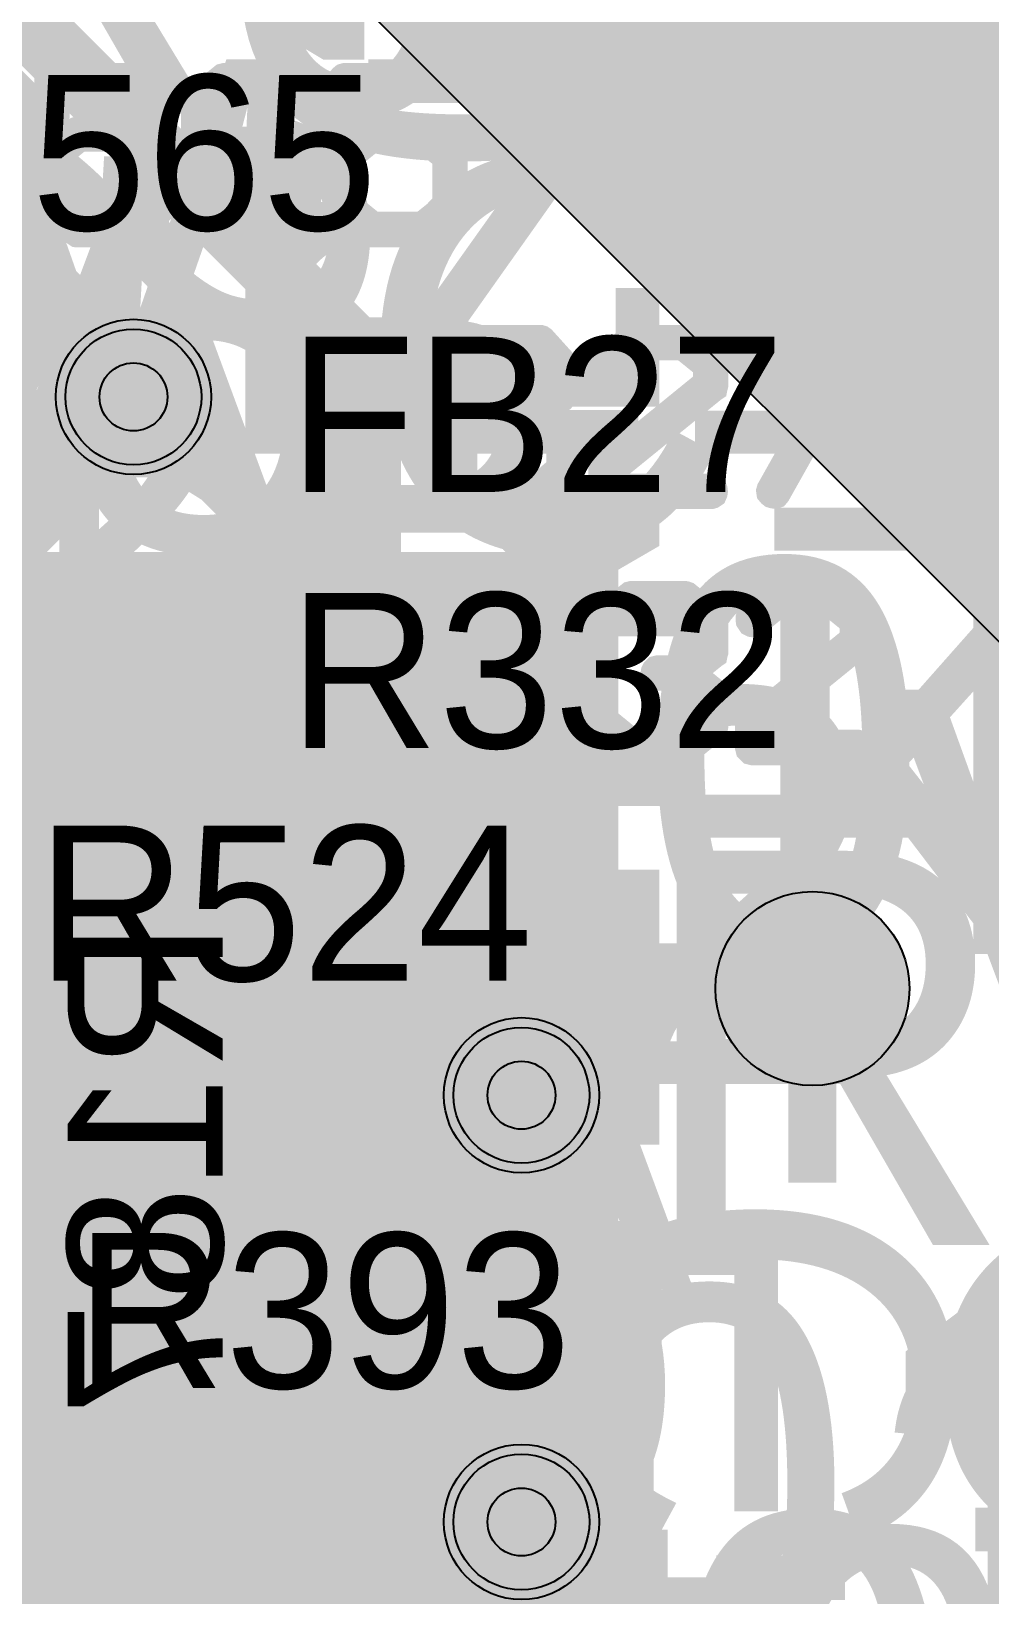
# Model space of a CAD drawing. Extents: x -28 to 199, y -61 to 255.
# Drawn here: x 144.47 to 149.41, y 85.12 to 93.19 of the extents above; entities that cross this region are included whole.
import ezdxf
from ezdxf.enums import TextEntityAlignment as Align

# ---------------------------------------------------------------- set-up
doc = ezdxf.new("R2010")
doc.units = 0
doc.header["$MEASUREMENT"] = 0
for name, color, linetype in [('ASSEMBLY_PART_NUMBERS_BTM', 191, 'CONTINUOUS'), ('ASSEMBLY_PART_NUMBERS_TOP', 102, 'CONTINUOUS'), ('DRILL_DRAWING', 21, 'CONTINUOUS'), ('GENERATED_SILKSCREEN_BTM', 255, 'CONTINUOUS'), ('GENERATED_SILKSCREEN_TOP', 140, 'CONTINUOUS'), ('MOUNTING_HOLES_LAYER_2', 42, 'CONTINUOUS'), ('MOUNTING_HOLES_LAYER_3', 42, 'CONTINUOUS'), ('MOUNTING_HOLES_LAYER_BOT21', 42, 'CONTINUOUS'), ('MOUNTING_HOLES_LAYER_TOP', 42, 'CONTINUOUS'), ('PLANE_DATA_LAYER_TOP', 150, 'CONTINUOUS'), ('PLANE_SHAPES_LAYER_2', 230, 'CONTINUOUS'), ('PLANE_SHAPES_LAYER_3', 81, 'CONTINUOUS'), ('PLANE_SHAPES_LAYER_TOP', 150, 'CONTINUOUS'), ('SILKSCREEN_REF_DES_BTM', 211, 'CONTINUOUS'), ('SILKSCREEN_REF_DES_TOP', 150, 'CONTINUOUS'), ('TRACES_LAYER_BOTTOM', 10, 'CONTINUOUS'), ('TRACES_LAYER_TOP', 150, 'CONTINUOUS'), ('VIA_HOLES_LAYER_2', 30, 'CONTINUOUS'), ('VIA_HOLES_LAYER_3', 30, 'CONTINUOUS'), ('VIA_HOLES_LAYER_BOTTOM', 30, 'CONTINUOUS'), ('VIA_HOLES_LAYER_TOP', 30, 'CONTINUOUS'), ('VIA_PADS_LAYER_2', 230, 'CONTINUOUS'), ('VIA_PADS_LAYER_3', 81, 'CONTINUOUS'), ('VIA_PADS_LAYER_BOTTOM', 10, 'CONTINUOUS'), ('VIA_PADS_LAYER_TOP', 150, 'CONTINUOUS')]:
    doc.layers.add(name, color=color, linetype=linetype)
doc.styles.add('VERIBEST_GERBER_0', font='txt')

msp = doc.modelspace()

# ---------------------------------------------------------------- hatches: boundary and pattern name
at = {"layer": 'MOUNTING_HOLES_LAYER_2'}
h = msp.add_hatch(color=256, dxfattribs=at)
edge = h.paths.add_edge_path()
edge.add_arc((148.5, 88.25), 0.5, 0, 360)
at = {"layer": 'MOUNTING_HOLES_LAYER_3'}
h = msp.add_hatch(color=256, dxfattribs=at)
edge = h.paths.add_edge_path()
edge.add_arc((148.5, 88.25), 0.5, 0, 360)
at = {"layer": 'MOUNTING_HOLES_LAYER_BOT21'}
h = msp.add_hatch(color=256, dxfattribs=at)
edge = h.paths.add_edge_path()
edge.add_arc((148.5, 88.25), 0.5, 0, 360)
at = {"layer": 'MOUNTING_HOLES_LAYER_TOP'}
h = msp.add_hatch(color=256, dxfattribs=at)
edge = h.paths.add_edge_path()
edge.add_arc((148.5, 88.25), 0.5, 0, 360)
at = {"layer": 'PLANE_DATA_LAYER_TOP'}
h = msp.add_hatch(color=256, dxfattribs=at)
h.paths.add_polyline_path([(160.5, 82.5762, -0.4142136), (160.4238, 82.5), (156.5762, 82.5, -0.4142136), (156.5, 82.5762), (156.5, 88.99999, 0.4142136), (156.49999, 89), (153.59936, 89, -0.5852567), (153.53428, 89.11585, 0.1376697), (153.6, 89.35), (153.6, 90.75, 0.4142136), (153.15, 91.2), (150.35, 91.2, 0.4142136), (149.9, 90.75), (149.9, 89.78396, -0.668182), (149.76992, 89.73008), (146.02232, 93.47768, -0.19891), (146, 93.53156), (146, 93.53156), (146, 99.4238, -0.4142136), (146.0762, 99.5), (146.8238, 99.5, -0.4142136), (146.9, 99.4238), (146.9, 99.115, 0.2895784), (147.09987, 98.79883, -0.632172), (147.09987, 98.66117, 0.2895784), (146.9, 98.345), (146.9, 97.845, 0.2895784), (147.09987, 97.52883, -0.632172), (147.09987, 97.39117, 0.2895784), (146.9, 97.075), (146.9, 96.575, 0.2895784), (147.09987, 96.25883, -0.632172), (147.09987, 96.12117, 0.2895784), (146.9, 95.805), (146.9, 95.305, 0.4142136), (147.25, 94.955), (149.55, 94.955, 0.2739839), (149.85697, 95.13686, -0.7762951), (150, 95.10025), (150, 93.50001, 0.4142136), (150.00001, 93.5), (160.4238, 93.5, -0.4142136), (160.5, 93.4238)], flags=0)
h.paths.add_polyline_path([(157.05, 84, -1), (159.55, 84, -1)], flags=0)
h.paths.add_polyline_path([(158.9, 88.25, 0.4142136), (159.55, 88.9), (159.55, 90.1, 0.4142136), (158.9, 90.75), (157.7, 90.75, 0.4142136), (157.05, 90.1), (157.05, 88.9, 0.4142136), (157.7, 88.25)], flags=0)
at = {"layer": 'PLANE_SHAPES_LAYER_2'}
h = msp.add_hatch(color=256, dxfattribs=at)
h.paths.add_polyline_path([(169.5, 129.25), (149.5, 129.25), (142.25, 122), (142.25, 90.5), (147.5, 90.5), (147.5, 80), (154, 80), (154, 69.25), (131.75, 69.25), (131.75, 73.25), (121.25, 73.25), (121.25, 81), (110.5, 81), (110.5, 125.75), (106.5, 125.75), (106.5, 128.75), (93.5, 128.75), (93.5, 120.25), (91.75, 120.25), (91.75, 121.5), (80, 121.5), (80, 118.25), (73.25, 118.25), (73.25, 124.5), (67.5, 124.5), (67.5, 128), (57.75, 128), (57.75, 120.25), (55.25, 120.25), (55.25, 121.5), (47.5, 121.5), (47.5, 119), (35, 119), (35, 134.75), (32.75, 134.75), (32.75, 159.75), (29.25, 159.75), (29.25, 175.25), (22.5, 175.25), (22.5, 195.25), (17.25, 195.25), (17.25, 198), (22.5, 198), (22.5, 216.5), (40.25, 216.5), (40.25, 235.5), (54.5, 235.5), (54.5, 254), (87.25, 254), (87.25, 236.25), (86.25, 236.25), (86.25, 228.75), (81, 228.75), (81, 218.75), (95.25, 218.75), (95.25, 194.5), (87, 194.5), (87, 172), (131.1, 172), (131.1, 208.75), (115.5, 208.75), (115.5, 213.75), (106.75, 213.75), (106.75, 218.75), (110.25, 222.25), (110.25, 226.25), (142.5, 226.25), (142.5, 221.5), (160.5, 221.5), (160.5, 240.75), (169.5, 240.75)])
h.paths.add_polyline_path([(35.5, 149.5), (41.75, 149.5), (41.75, 152), (39.25, 152), (39.25, 154), (37.75, 154), (37.75, 152), (35.5, 152)], flags=16)
h.paths.add_polyline_path([(37.5, 125.75), (37.5, 128.75), (42.75, 128.75), (42.75, 125.75)], flags=16)
h.paths.add_polyline_path([(52, 127.75), (52, 130.75), (54.25, 130.75), (54.25, 127.75)], flags=16)
h.paths.add_polyline_path([(50.75, 219.5), (50.75, 226.5), (71.75, 226.5), (71.75, 219.5)], flags=16)
h.paths.add_polyline_path([(66.5, 150.75), (66.5, 177.5), (72.25, 177.5), (72.25, 150.75)], flags=16)
h.paths.add_polyline_path([(47.25, 185.25), (73, 185.25), (73, 188.25), (70.25, 188.25), (70.25, 191), (47.25, 191)], flags=16)
h.paths.add_polyline_path([(84.5, 208), (84.5, 212.75), (85, 212.75), (85, 208)], flags=16)
h.paths.add_polyline_path([(61.5, 137.25), (87.75, 137.25), (87.75, 140.5), (84.75, 140.5), (84.75, 143), (61.5, 143)], flags=16)
h.paths.add_polyline_path([(88.75, 127), (88.75, 130), (91, 130), (91, 127)], flags=16)
h.paths.add_polyline_path([(85.5, 130.25), (85.5, 132.5), (91, 132.5), (91, 130.25)], flags=16)
h.paths.add_polyline_path([(108.75, 142.25), (135.75, 142.25), (135.75, 145.75), (132.25, 145.75), (132.25, 149), (108.75, 149)], flags=16)
h.paths.add_polyline_path([(114.25, 126.75), (140.75, 126.75), (140.75, 129.75), (137.25, 129.75), (137.25, 133), (114.25, 133)], flags=16)
h.paths.add_polyline_path([(155.25, 180.25), (166.25, 180.25), (166.25, 186.25), (152.25, 186.25), (152.25, 183), (155.25, 183)], flags=16)
at = {"layer": 'PLANE_SHAPES_LAYER_3'}
h = msp.add_hatch(color=256, dxfattribs=at)
h.paths.add_polyline_path([(169.5, 129.25), (149.5, 129.25), (142.25, 122), (142.25, 90.5), (147.5, 90.5), (147.5, 80), (154, 80), (154, 69.25), (131.75, 69.25), (131.75, 73.25), (121.25, 73.25), (121.25, 81), (110.5, 81), (110.5, 125.75), (106.5, 125.75), (106.5, 128.75), (93.5, 128.75), (93.5, 120.25), (91.75, 120.25), (91.75, 121.5), (80, 121.5), (80, 118.25), (73.25, 118.25), (73.25, 124.5), (67.5, 124.5), (67.5, 127.75), (58.25, 127.75), (58.25, 130.25), (88.75, 130.25), (88.75, 127), (91, 127), (91, 132.5), (55, 132.5), (55, 131.25), (52, 131.25), (52, 127.75), (55, 127.75), (55, 127.25), (57.75, 127.25), (57.75, 120.25), (55.25, 120.25), (55.25, 121.5), (47.5, 121.5), (47.5, 119), (35, 119), (35, 134.75), (32.75, 134.75), (32.75, 159.75), (29.25, 159.75), (29.25, 175.25), (22.5, 175.25), (22.5, 195.25), (17.25, 195.25), (17.25, 198), (22.5, 198), (22.5, 216.5), (40.25, 216.5), (40.25, 235.5), (54.5, 235.5), (54.5, 254), (87.25, 254), (87.25, 236.25), (86.25, 236.25), (86.25, 228.75), (81, 228.75), (81, 218.75), (95.25, 218.75), (95.25, 194.5), (87, 194.5), (87, 172), (131.1, 172), (131.1, 208.75), (115.5, 208.75), (115.5, 213.75), (106.75, 213.75), (106.75, 218.75), (110.25, 222.25), (110.25, 226.25), (142.5, 226.25), (142.5, 221.5), (160.5, 221.5), (160.5, 240.75), (169.5, 240.75)])
h.paths.add_polyline_path([(35.5, 149.5), (41.75, 149.5), (41.75, 152), (39.25, 152), (39.25, 154), (37.75, 154), (37.75, 152), (35.5, 152)], flags=16)
h.paths.add_polyline_path([(37.5, 125.75), (37.5, 128.75), (42.75, 128.75), (42.75, 125.75)], flags=16)
h.paths.add_polyline_path([(50.75, 219.5), (50.75, 226.5), (71.75, 226.5), (71.75, 219.5)], flags=16)
h.paths.add_polyline_path([(66.5, 150.75), (66.5, 177.5), (72.25, 177.5), (72.25, 150.75)], flags=16)
h.paths.add_polyline_path([(47.25, 185.25), (73, 185.25), (73, 188.25), (70.25, 188.25), (70.25, 191), (47.25, 191)], flags=16)
h.paths.add_polyline_path([(84.5, 208), (84.5, 212.75), (85, 212.75), (85, 208)], flags=16)
h.paths.add_polyline_path([(61.5, 137.25), (87.75, 137.25), (87.75, 140.5), (84.75, 140.5), (84.75, 143), (61.5, 143)], flags=16)
h.paths.add_polyline_path([(108.75, 142.25), (135.75, 142.25), (135.75, 145.75), (132.25, 145.75), (132.25, 149), (108.75, 149)], flags=16)
h.paths.add_polyline_path([(114.25, 126.75), (140.75, 126.75), (140.75, 129.75), (137.25, 129.75), (137.25, 133), (114.25, 133)], flags=16)
h.paths.add_polyline_path([(155.25, 180.25), (166.25, 180.25), (166.25, 186.25), (152.25, 186.25), (152.25, 183), (155.25, 183)], flags=16)
at = {"layer": 'PLANE_SHAPES_LAYER_TOP'}
msp.add_hatch(color=256, dxfattribs=at).paths.add_polyline_path([(156.5, 89), (150.5, 89), (146, 93.5), (156.5, 93.5)], flags=0)
at = {"layer": 'VIA_HOLES_LAYER_2'}
h = msp.add_hatch(color=256, dxfattribs=at)
edge = h.paths.add_edge_path()
edge.add_arc((145, 91.3), 0.175, 0, 360)
h = msp.add_hatch(color=256, dxfattribs=at)
edge = h.paths.add_edge_path()
edge.add_arc((147, 87.7), 0.175, 0, 360)
h = msp.add_hatch(color=256, dxfattribs=at)
edge = h.paths.add_edge_path()
edge.add_arc((147, 85.5), 0.175, 0, 360)
at = {"layer": 'VIA_HOLES_LAYER_3'}
h = msp.add_hatch(color=256, dxfattribs=at)
edge = h.paths.add_edge_path()
edge.add_arc((145, 91.3), 0.175, 0, 360)
h = msp.add_hatch(color=256, dxfattribs=at)
edge = h.paths.add_edge_path()
edge.add_arc((147, 87.7), 0.175, 0, 360)
h = msp.add_hatch(color=256, dxfattribs=at)
edge = h.paths.add_edge_path()
edge.add_arc((147, 85.5), 0.175, 0, 360)
at = {"layer": 'VIA_HOLES_LAYER_BOTTOM'}
h = msp.add_hatch(color=256, dxfattribs=at)
edge = h.paths.add_edge_path()
edge.add_arc((145, 91.3), 0.175, 0, 360)
h = msp.add_hatch(color=256, dxfattribs=at)
edge = h.paths.add_edge_path()
edge.add_arc((147, 87.7), 0.175, 0, 360)
h = msp.add_hatch(color=256, dxfattribs=at)
edge = h.paths.add_edge_path()
edge.add_arc((147, 85.5), 0.175, 0, 360)
at = {"layer": 'VIA_HOLES_LAYER_TOP'}
h = msp.add_hatch(color=256, dxfattribs=at)
edge = h.paths.add_edge_path()
edge.add_arc((145, 91.3), 0.175, 0, 360)
h = msp.add_hatch(color=256, dxfattribs=at)
edge = h.paths.add_edge_path()
edge.add_arc((147, 87.7), 0.175, 0, 360)
h = msp.add_hatch(color=256, dxfattribs=at)
edge = h.paths.add_edge_path()
edge.add_arc((147, 85.5), 0.175, 0, 360)

# ---------------------------------------------------------------- linework, layer by layer
at = {"layer": 'GENERATED_SILKSCREEN_BTM', "const_width": 0.15}
for points in [[(144.9608, 87.9256), (144.9592, 87.9232), (144.9552, 87.9224), (144.9512, 87.92), (144.9472, 87.92), (144.7824, 87.92), (144.7784, 87.92), (144.776, 87.9224), (144.7736, 87.9224), (144.7728, 87.9232), (144.772, 87.924), (144.7696, 87.9256), (144.66, 88.0616), (144.6584, 88.0656), (144.6576, 88.068), (144.6568, 88.072), (144.6568, 88.4752), (144.6584, 88.4824), (144.6624, 88.4864), (144.6672, 88.4912), (144.6728, 88.4928), (145.4408, 88.4928), (145.4472, 88.4912), (145.4512, 88.4872), (145.4536, 88.4824), (145.4544, 88.4768), (145.4536, 88.4704), (145.4512, 88.4648), (145.4472, 88.4608), (145.4408, 88.4592), (145.0728, 88.4592), (145.0728, 88.0832), (145.4456, 87.952), (145.4512, 87.9488), (145.4544, 87.9432), (145.4552, 87.9368), (145.4536, 87.932), (145.4512, 87.9272), (145.4464, 87.9232), (145.4416, 87.9208), (145.4352, 87.9224), (145.0624, 88.0536), (144.9608, 87.9256)], [(144.6896, 88.4592), (144.6896, 88.076), (144.7904, 87.952), (144.9392, 87.952), (145.0408, 88.076), (145.0408, 88.4592), (144.6896, 88.4592)], [(145.424, 87.6208), (145.4256, 87.6272), (145.4288, 87.6304), (145.4344, 87.6328), (145.4408, 87.6336), (145.4464, 87.6328), (145.452, 87.6304), (145.456, 87.6272), (145.4568, 87.6208), (145.4568, 87.3088), (145.456, 87.3032), (145.452, 87.2984), (145.4464, 87.296), (145.4408, 87.2952), (145.4344, 87.296), (145.4288, 87.2984), (145.4256, 87.3032), (145.424, 87.3088), (145.424, 87.4496), (144.6728, 87.4496), (144.6672, 87.4504), (144.6632, 87.4528), (144.6608, 87.4568), (144.66, 87.4624), (144.6592, 87.4664), (144.6592, 87.4704), (144.6608, 87.4736), (144.664, 87.4768), (144.8832, 87.6328), (144.8888, 87.6352), (144.8944, 87.6352), (144.8992, 87.6328), (144.9032, 87.6288), (144.9064, 87.624), (144.908, 87.6184), (144.908, 87.6152), (144.9064, 87.6128), (144.9048, 87.6104), (144.9024, 87.6088), (144.7232, 87.4808), (145.424, 87.4808), (145.424, 87.6208)], [(144.952, 86.4712), (145.0288, 86.4968), (145.1056, 86.4712), (145.108, 86.4712), (145.1112, 86.4704), (145.3584, 86.4704), (145.3608, 86.4704), (145.3632, 86.4712), (145.3664, 86.472), (145.3696, 86.4752), (145.452, 86.5552), (145.4552, 86.5584), (145.456, 86.5632), (145.4568, 86.5664), (145.4568, 86.86), (145.4568, 86.8624), (145.456, 86.8648), (145.4552, 86.868), (145.452, 86.8712), (145.3696, 86.9512), (145.3664, 86.9544), (145.3632, 86.956), (145.3584, 86.956), (145.1112, 86.956), (145.108, 86.956), (145.1064, 86.956), (145.1056, 86.9552), (145.0288, 86.9296), (144.952, 86.9552), (144.9512, 86.956), (144.9464, 86.956), (144.7544, 86.956), (144.7512, 86.956), (144.7472, 86.9544), (144.7432, 86.9512), (144.6608, 86.8712), (144.6584, 86.868), (144.6576, 86.8648), (144.6568, 86.8624), (144.6568, 86.86), (144.6568, 86.5664), (144.6576, 86.5632), (144.6584, 86.5584), (144.6608, 86.5552), (144.7432, 86.4752), (144.748, 86.472), (144.7512, 86.4712), (144.7544, 86.4704), (144.9464, 86.4704), (144.9496, 86.4704), (144.9512, 86.4712), (144.952, 86.4712)], [(144.7632, 86.924), (144.9448, 86.924), (145.0136, 86.9024), (145.0136, 86.5256), (144.9448, 86.5024), (144.7632, 86.5024), (144.6896, 86.5728), (144.6896, 86.852), (144.7632, 86.924)], [(145.1144, 86.924), (145.3512, 86.924), (145.424, 86.852), (145.424, 86.5728), (145.3512, 86.5024), (145.1144, 86.5024), (145.0456, 86.5256), (145.0456, 86.9024), (145.1144, 86.924)], [(145.4328, 86.1488), (145.4384, 86.1504), (145.444, 86.1496), (145.4488, 86.1456), (145.452, 86.1416), (145.4536, 86.136), (145.4544, 86.1304), (145.452, 86.1256), (145.448, 86.1216), (144.6808, 85.6904), (144.6768, 85.6888), (144.6736, 85.6888), (144.6704, 85.6888), (144.6672, 85.6904), (144.6624, 85.6928), (144.6592, 85.696), (144.6576, 85.7), (144.6568, 85.704), (144.6568, 86.244), (144.6584, 86.2496), (144.6624, 86.2536), (144.6672, 86.2568), (144.6736, 86.2576), (144.6792, 86.2568), (144.6848, 86.2536), (144.6888, 86.2496), (144.6896, 86.244), (144.6896, 85.7312), (145.4328, 86.1488)]]:
    msp.add_lwpolyline(points, dxfattribs=at)
at = {"layer": 'GENERATED_SILKSCREEN_TOP', "const_width": 0.15}
for points in [[(144.7144, 92.6712), (144.7112, 92.6704), (144.7088, 92.6696), (144.7056, 92.668), (144.5968, 92.58), (144.5968, 92.9136), (145.1192, 92.9136), (145.1248, 92.9152), (145.1296, 92.9184), (145.132, 92.924), (145.1328, 92.9296), (145.132, 92.936), (145.1296, 92.9408), (145.1248, 92.9448), (145.1192, 92.9464), (144.5792, 92.9464), (144.5736, 92.9448), (144.5688, 92.9408), (144.5648, 92.936), (144.5632, 92.9304), (144.5632, 92.5456), (144.564, 92.54), (144.5664, 92.536), (144.5696, 92.5336), (144.5752, 92.532), (144.5792, 92.5304), (144.5824, 92.5296), (144.5864, 92.5304), (144.5896, 92.5328), (144.72, 92.6392), (144.9784, 92.6392), (145.1032, 92.5376), (145.1032, 92.28), (144.9784, 92.18), (144.72, 92.18), (144.5896, 92.2856), (144.584, 92.288), (144.5792, 92.288), (144.5744, 92.2848), (144.5696, 92.2808), (144.5664, 92.2752), (144.5656, 92.2696), (144.5664, 92.264), (144.5704, 92.26), (144.7056, 92.1496), (144.708, 92.148), (144.7112, 92.148), (144.7144, 92.1464), (144.984, 92.1464), (144.9864, 92.1464), (144.9872, 92.1472), (144.988, 92.1472), (144.9896, 92.148), (144.9912, 92.148), (144.9944, 92.1496), (145.1296, 92.26), (145.132, 92.2624), (145.1328, 92.264), (145.1344, 92.2688), (145.1352, 92.272), (145.1352, 92.5456), (145.1344, 92.5488), (145.1328, 92.5536), (145.1328, 92.5552), (145.132, 92.556), (145.1304, 92.5576), (145.1296, 92.5592), (144.9944, 92.668), (144.9904, 92.6696), (144.9872, 92.6704), (144.984, 92.6712), (144.7144, 92.6712)], [(145.7512, 92.9432), (145.8856, 92.8336), (145.8896, 92.8296), (145.8904, 92.8232), (145.8896, 92.8184), (145.888, 92.8144), (145.8856, 92.8112), (145.8816, 92.808), (145.8776, 92.8056), (145.8736, 92.8048), (145.8696, 92.8048), (145.8664, 92.8072), (145.7352, 92.9136), (145.476, 92.9136), (145.3528, 92.8128), (145.3528, 92.5256), (145.4616, 92.6144), (145.4648, 92.6152), (145.4664, 92.616), (145.4672, 92.616), (145.4672, 92.6168), (145.4712, 92.6176), (145.7408, 92.6176), (145.744, 92.6168), (145.744, 92.616), (145.7456, 92.616), (145.748, 92.6152), (145.7504, 92.6144), (145.8856, 92.5056), (145.8864, 92.5032), (145.888, 92.5024), (145.8888, 92.5016), (145.8888, 92.5), (145.8904, 92.4944), (145.8912, 92.492), (145.8912, 92.272), (145.8904, 92.268), (145.8888, 92.2648), (145.888, 92.2616), (145.8856, 92.2592), (145.7512, 92.1496), (145.7472, 92.148), (145.7464, 92.1472), (145.7448, 92.1472), (145.7432, 92.1464), (145.7424, 92.1464), (145.7408, 92.1464), (145.4712, 92.1464), (145.468, 92.1472), (145.4648, 92.148), (145.4616, 92.1496), (145.3272, 92.2592), (145.3256, 92.2608), (145.324, 92.2616), (145.3224, 92.264), (145.3208, 92.2696), (145.32, 92.272), (145.32, 92.8208), (145.3208, 92.8248), (145.3224, 92.828), (145.324, 92.8296), (145.3256, 92.8312), (145.3272, 92.8336), (145.4616, 92.9432), (145.4648, 92.944), (145.4672, 92.9448), (145.468, 92.9456), (145.4712, 92.9464), (145.7408, 92.9464), (145.744, 92.9456), (145.7448, 92.9456), (145.7456, 92.9448), (145.748, 92.944), (145.7512, 92.9432)], [(146.2264, 92.6712), (146.2232, 92.6704), (146.2208, 92.6696), (146.2176, 92.668), (146.1088, 92.58), (146.1088, 92.9136), (146.6312, 92.9136), (146.6368, 92.9152), (146.6416, 92.9184), (146.644, 92.924), (146.6448, 92.9296), (146.644, 92.936), (146.6416, 92.9408), (146.6368, 92.9448), (146.6312, 92.9464), (146.0912, 92.9464), (146.0856, 92.9448), (146.0808, 92.9408), (146.0768, 92.936), (146.0752, 92.9304), (146.0752, 92.5456), (146.076, 92.54), (146.0784, 92.536), (146.0816, 92.5336), (146.0872, 92.532), (146.0912, 92.5304), (146.0944, 92.5296), (146.0984, 92.5304), (146.1016, 92.5328), (146.232, 92.6392), (146.4904, 92.6392), (146.6152, 92.5376), (146.6152, 92.28), (146.4904, 92.18), (146.232, 92.18), (146.1016, 92.2856), (146.096, 92.288), (146.0912, 92.288), (146.0864, 92.2848), (146.0816, 92.2808), (146.0784, 92.2752), (146.0776, 92.2696), (146.0784, 92.264), (146.0824, 92.26), (146.2176, 92.1496), (146.22, 92.148), (146.2232, 92.148), (146.2264, 92.1464), (146.496, 92.1464), (146.4984, 92.1464), (146.4992, 92.1472), (146.5, 92.1472), (146.5016, 92.148), (146.5032, 92.148), (146.5064, 92.1496), (146.6416, 92.26), (146.644, 92.2624), (146.6448, 92.264), (146.6464, 92.2688), (146.6472, 92.272), (146.6472, 92.5456), (146.6464, 92.5488), (146.6448, 92.5536), (146.6448, 92.5552), (146.644, 92.556), (146.6424, 92.5576), (146.6416, 92.5592), (146.5064, 92.668), (146.5024, 92.6696), (146.4992, 92.6704), (146.496, 92.6712), (146.2264, 92.6712)], [(145.3528, 92.484), (145.3528, 92.28), (145.476, 92.1792), (145.7344, 92.1792), (145.8592, 92.28), (145.8592, 92.484), (145.7344, 92.5856), (145.476, 92.5856), (145.3528, 92.484)], [(146.4632, 91.5636), (146.4688, 91.5652), (146.4736, 91.5684), (146.476, 91.574), (146.4768, 91.5796), (146.476, 91.586), (146.4736, 91.5908), (146.4688, 91.5948), (146.4632, 91.5964), (145.9232, 91.5964), (145.9176, 91.5948), (145.9128, 91.5908), (145.9088, 91.586), (145.9072, 91.5804), (145.9072, 90.8124), (145.9088, 90.8068), (145.9128, 90.802), (145.9176, 90.7996), (145.9232, 90.7988), (145.9296, 90.7996), (145.9352, 90.802), (145.9392, 90.8068), (145.9408, 90.8124), (145.9408, 91.2164), (146.3032, 91.2164), (146.3088, 91.2172), (146.3136, 91.2212), (146.316, 91.2268), (146.3168, 91.2324), (146.316, 91.238), (146.3136, 91.2436), (146.3088, 91.2476), (146.3032, 91.2492), (145.9408, 91.2492), (145.9408, 91.5636), (146.4632, 91.5636)], [(147.2088, 91.4764), (147.1056, 91.5908), (147.1, 91.5948), (147.0944, 91.5964), (146.6792, 91.5964), (146.6736, 91.5948), (146.6688, 91.5908), (146.6648, 91.586), (146.6632, 91.5804), (146.6632, 91.2308), (146.6632, 91.2284), (146.6632, 91.226), (146.6632, 90.8124), (146.6648, 90.8068), (146.6688, 90.8012), (146.6736, 90.7972), (146.6792, 90.7964), (147.0992, 90.7964), (147.2304, 90.9108), (147.2336, 90.9156), (147.2352, 90.922), (147.2352, 91.0932), (147.1176, 91.226), (147.2016, 91.2932), (147.204, 91.2964), (147.2064, 91.3004), (147.208, 91.3044), (147.2088, 91.3068), (147.2088, 91.4764)], [(147.8512, 91.5932), (147.9856, 91.4836), (147.988, 91.4796), (147.9888, 91.4764), (147.9904, 91.474), (147.9912, 91.4708), (147.9912, 91.3612), (147.9904, 91.358), (147.9888, 91.3532), (147.988, 91.3492), (147.9856, 91.3476), (147.4528, 90.9148), (147.4528, 90.8292), (147.9752, 90.8292), (147.9808, 90.8276), (147.9856, 90.8244), (147.988, 90.8188), (147.9888, 90.8124), (147.988, 90.8068), (147.9856, 90.8012), (147.9808, 90.798), (147.9752, 90.7964), (147.436, 90.7964), (147.4296, 90.798), (147.4256, 90.802), (147.4216, 90.806), (147.42, 90.8124), (147.42, 90.922), (147.4208, 90.9244), (147.4224, 90.93), (147.424, 90.9324), (147.4256, 90.934), (147.4272, 90.9356), (147.9592, 91.3692), (147.9592, 91.4628), (147.8344, 91.5636), (147.576, 91.5636), (147.4456, 91.4572), (147.44, 91.4556), (147.4344, 91.4564), (147.4296, 91.4588), (147.4264, 91.4636), (147.4232, 91.4684), (147.4224, 91.474), (147.4224, 91.4772), (147.4232, 91.4796), (147.4272, 91.4836), (147.5616, 91.5932), (147.5648, 91.594), (147.5672, 91.5948), (147.568, 91.5956), (147.5712, 91.5964), (147.8408, 91.5964), (147.844, 91.5956), (147.8448, 91.5956), (147.8456, 91.5948), (147.848, 91.594), (147.8512, 91.5932)], [(148.2864, 90.8204), (148.2848, 90.8148), (148.2856, 90.8092), (148.2896, 90.8044), (148.2936, 90.8012), (148.2992, 90.7996), (148.3048, 90.7988), (148.3096, 90.8004), (148.3136, 90.8052), (148.7448, 91.5724), (148.7464, 91.5764), (148.7464, 91.5796), (148.7464, 91.5828), (148.7448, 91.586), (148.7424, 91.5908), (148.7392, 91.594), (148.7352, 91.5956), (148.7312, 91.5964), (148.1912, 91.5964), (148.1856, 91.5948), (148.1816, 91.5908), (148.1784, 91.586), (148.1776, 91.5796), (148.1784, 91.574), (148.1816, 91.5684), (148.1856, 91.5644), (148.1912, 91.5636), (148.704, 91.5636), (148.2864, 90.8204)], [(146.6968, 91.5636), (147.0864, 91.5636), (147.176, 91.4636), (147.176, 91.3156), (147.0872, 91.2444), (146.6968, 91.2444), (146.6968, 91.5636)], [(146.6968, 91.2116), (147.0856, 91.2116), (147.2032, 91.0796), (147.2032, 90.9292), (147.0872, 90.8292), (146.6968, 90.8292), (146.6968, 91.2116)], [(146.4744, 89.9724), (146.4768, 89.974), (146.4776, 89.978), (146.48, 89.982), (146.48, 89.986), (146.48, 90.1508), (146.48, 90.1548), (146.4776, 90.1572), (146.4776, 90.1596), (146.4768, 90.1604), (146.476, 90.1612), (146.4744, 90.1628), (146.3384, 90.2732), (146.3344, 90.2748), (146.3312, 90.2756), (146.328, 90.2764), (145.9248, 90.2764), (145.9176, 90.2748), (145.9128, 90.2708), (145.9088, 90.266), (145.9072, 90.2604), (145.9072, 89.4924), (145.9088, 89.486), (145.9128, 89.482), (145.9176, 89.4796), (145.9232, 89.4788), (145.9296, 89.4796), (145.9352, 89.482), (145.9392, 89.486), (145.9408, 89.4924), (145.9408, 89.8604), (146.3168, 89.8604), (146.448, 89.4876), (146.4512, 89.482), (146.4568, 89.4788), (146.4632, 89.478), (146.468, 89.4796), (146.4728, 89.482), (146.4768, 89.486), (146.4792, 89.4916), (146.4776, 89.498), (146.3464, 89.8708), (146.4744, 89.9724)], [(145.9408, 90.2436), (146.3232, 90.2436), (146.448, 90.1428), (146.448, 89.994), (146.3232, 89.8924), (145.9408, 89.8924), (145.9408, 90.2436)], [(146.8056, 89.4796), (146.6704, 89.5892), (146.6664, 89.5932), (146.6656, 89.598), (146.6664, 89.6036), (146.6696, 89.6092), (146.6736, 89.6132), (146.6784, 89.6164), (146.684, 89.6172), (146.6896, 89.6156), (146.82, 89.5092), (147.0784, 89.5092), (147.2032, 89.61), (147.2032, 89.7588), (147.08, 89.8604), (146.9472, 89.8604), (146.9408, 89.862), (146.9368, 89.8652), (146.9344, 89.8708), (146.9336, 89.8764), (146.9344, 89.882), (146.9368, 89.8868), (146.9408, 89.8908), (146.9472, 89.8924), (147.08, 89.8924), (147.2032, 89.994), (147.2032, 90.1428), (147.0784, 90.2436), (146.82, 90.2436), (146.6896, 90.1372), (146.684, 90.1356), (146.6784, 90.1364), (146.6736, 90.1388), (146.6696, 90.1436), (146.6664, 90.1484), (146.6656, 90.154), (146.6664, 90.1596), (146.6704, 90.1636), (146.8056, 90.2732), (146.808, 90.274), (146.8104, 90.2748), (146.8112, 90.2756), (146.8144, 90.2764), (147.084, 90.2764), (147.088, 90.2756), (147.0896, 90.2748), (147.092, 90.274), (147.0944, 90.2732), (147.2296, 90.1636), (147.232, 90.1596), (147.2328, 90.1564), (147.2344, 90.154), (147.2352, 90.1508), (147.2352, 89.986), (147.2344, 89.9836), (147.2328, 89.978), (147.232, 89.974), (147.2296, 89.9724), (147.112, 89.8764), (147.2296, 89.7804), (147.2304, 89.7788), (147.232, 89.7772), (147.2328, 89.7764), (147.2328, 89.7748), (147.2344, 89.7692), (147.2352, 89.7668), (147.2352, 89.602), (147.2344, 89.598), (147.2328, 89.5948), (147.232, 89.5916), (147.2296, 89.5892), (147.0944, 89.4796), (147.0912, 89.478), (147.0904, 89.4772), (147.088, 89.4772), (147.0872, 89.4764), (147.0864, 89.4764), (147.084, 89.4764), (146.8144, 89.4764), (146.8112, 89.4772), (146.808, 89.478), (146.8056, 89.4796)], [(147.5616, 89.4796), (147.4264, 89.5892), (147.4224, 89.5932), (147.4216, 89.598), (147.4224, 89.6036), (147.4256, 89.6092), (147.4296, 89.6132), (147.4344, 89.6164), (147.44, 89.6172), (147.4456, 89.6156), (147.576, 89.5092), (147.8344, 89.5092), (147.9592, 89.61), (147.9592, 89.7588), (147.836, 89.8604), (147.7032, 89.8604), (147.6968, 89.862), (147.6928, 89.8652), (147.6904, 89.8708), (147.6896, 89.8764), (147.6904, 89.882), (147.6928, 89.8868), (147.6968, 89.8908), (147.7032, 89.8924), (147.836, 89.8924), (147.9592, 89.994), (147.9592, 90.1428), (147.8344, 90.2436), (147.576, 90.2436), (147.4456, 90.1372), (147.44, 90.1356), (147.4344, 90.1364), (147.4296, 90.1388), (147.4256, 90.1436), (147.4224, 90.1484), (147.4216, 90.154), (147.4224, 90.1596), (147.4264, 90.1636), (147.5616, 90.2732), (147.564, 90.274), (147.5664, 90.2748), (147.5672, 90.2756), (147.5704, 90.2764), (147.84, 90.2764), (147.844, 90.2756), (147.8456, 90.2748), (147.848, 90.274), (147.8504, 90.2732), (147.9856, 90.1636), (147.988, 90.1596), (147.9888, 90.1564), (147.9904, 90.154), (147.9912, 90.1508), (147.9912, 89.986), (147.9904, 89.9836), (147.9888, 89.978), (147.988, 89.974), (147.9856, 89.9724), (147.868, 89.8764), (147.9856, 89.7804), (147.9864, 89.7788), (147.988, 89.7772), (147.9888, 89.7764), (147.9888, 89.7748), (147.9904, 89.7692), (147.9912, 89.7668), (147.9912, 89.602), (147.9904, 89.598), (147.9888, 89.5948), (147.988, 89.5916), (147.9856, 89.5892), (147.8504, 89.4796), (147.8472, 89.478), (147.8464, 89.4772), (147.844, 89.4772), (147.8432, 89.4764), (147.8424, 89.4764), (147.84, 89.4764), (147.5704, 89.4764), (147.5672, 89.4772), (147.564, 89.478), (147.5616, 89.4796)], [(148.6072, 90.2732), (148.7416, 90.1636), (148.744, 90.1596), (148.7448, 90.1564), (148.7464, 90.154), (148.7472, 90.1508), (148.7472, 90.0412), (148.7464, 90.038), (148.7448, 90.0332), (148.744, 90.0292), (148.7416, 90.0276), (148.2088, 89.5948), (148.2088, 89.5092), (148.7312, 89.5092), (148.7368, 89.5076), (148.7416, 89.5044), (148.744, 89.4988), (148.7448, 89.4924), (148.744, 89.4868), (148.7416, 89.4812), (148.7368, 89.478), (148.7312, 89.4764), (148.192, 89.4764), (148.1856, 89.478), (148.1816, 89.482), (148.1776, 89.486), (148.176, 89.4924), (148.176, 89.602), (148.1768, 89.6044), (148.1784, 89.61), (148.18, 89.6124), (148.1816, 89.614), (148.1832, 89.6156), (148.7152, 90.0492), (148.7152, 90.1428), (148.5904, 90.2436), (148.332, 90.2436), (148.2016, 90.1372), (148.196, 90.1356), (148.1904, 90.1364), (148.1856, 90.1388), (148.1824, 90.1436), (148.1792, 90.1484), (148.1784, 90.154), (148.1784, 90.1572), (148.1792, 90.1596), (148.1832, 90.1636), (148.3176, 90.2732), (148.3208, 90.274), (148.3232, 90.2748), (148.324, 90.2756), (148.3272, 90.2764), (148.5968, 90.2764), (148.6, 90.2756), (148.6008, 90.2756), (148.6016, 90.2748), (148.604, 90.274), (148.6072, 90.2732)], [(145.1744, 88.7724), (145.1768, 88.774), (145.1776, 88.778), (145.18, 88.782), (145.18, 88.786), (145.18, 88.9508), (145.18, 88.9548), (145.1776, 88.9572), (145.1776, 88.9596), (145.1768, 88.9604), (145.176, 88.9612), (145.1744, 88.9628), (145.0384, 89.0732), (145.0344, 89.0748), (145.0312, 89.0756), (145.028, 89.0764), (144.6248, 89.0764), (144.6176, 89.0748), (144.6128, 89.0708), (144.6088, 89.066), (144.6072, 89.0604), (144.6072, 88.2924), (144.6088, 88.286), (144.6128, 88.282), (144.6176, 88.2796), (144.6232, 88.2788), (144.6296, 88.2796), (144.6352, 88.282), (144.6392, 88.286), (144.6408, 88.2924), (144.6408, 88.6604), (145.0168, 88.6604), (145.148, 88.2876), (145.1512, 88.282), (145.1568, 88.2788), (145.1632, 88.278), (145.168, 88.2796), (145.1728, 88.282), (145.1768, 88.286), (145.1792, 88.2916), (145.1776, 88.298), (145.0464, 88.6708), (145.1744, 88.7724)], [(145.5144, 88.8012), (145.5112, 88.8004), (145.5088, 88.7996), (145.5056, 88.798), (145.3968, 88.71), (145.3968, 89.0436), (145.9192, 89.0436), (145.9248, 89.0452), (145.9296, 89.0484), (145.932, 89.054), (145.9328, 89.0596), (145.932, 89.066), (145.9296, 89.0708), (145.9248, 89.0748), (145.9192, 89.0764), (145.3792, 89.0764), (145.3736, 89.0748), (145.3688, 89.0708), (145.3648, 89.066), (145.3632, 89.0604), (145.3632, 88.6756), (145.364, 88.67), (145.3664, 88.666), (145.3696, 88.6636), (145.3752, 88.662), (145.3792, 88.6604), (145.3824, 88.6596), (145.3864, 88.6604), (145.3896, 88.6628), (145.52, 88.7692), (145.7784, 88.7692), (145.9032, 88.6676), (145.9032, 88.41), (145.7784, 88.31), (145.52, 88.31), (145.3896, 88.4156), (145.384, 88.418), (145.3792, 88.418), (145.3744, 88.4148), (145.3696, 88.4108), (145.3664, 88.4052), (145.3656, 88.3996), (145.3664, 88.394), (145.3704, 88.39), (145.5056, 88.2796), (145.508, 88.278), (145.5112, 88.278), (145.5144, 88.2764), (145.784, 88.2764), (145.7864, 88.2764), (145.7872, 88.2772), (145.788, 88.2772), (145.7896, 88.278), (145.7912, 88.278), (145.7944, 88.2796), (145.9296, 88.39), (145.932, 88.3924), (145.9328, 88.394), (145.9344, 88.3988), (145.9352, 88.402), (145.9352, 88.6756), (145.9344, 88.6788), (145.9328, 88.6836), (145.9328, 88.6852), (145.932, 88.686), (145.9304, 88.6876), (145.9296, 88.6892), (145.7944, 88.798), (145.7904, 88.7996), (145.7872, 88.8004), (145.784, 88.8012), (145.5144, 88.8012)], [(146.5512, 89.0732), (146.6856, 88.9636), (146.688, 88.9596), (146.6888, 88.9564), (146.6904, 88.954), (146.6912, 88.9508), (146.6912, 88.8412), (146.6904, 88.838), (146.6888, 88.8332), (146.688, 88.8292), (146.6856, 88.8276), (146.1528, 88.3948), (146.1528, 88.3092), (146.6752, 88.3092), (146.6808, 88.3076), (146.6856, 88.3044), (146.688, 88.2988), (146.6888, 88.2924), (146.688, 88.2868), (146.6856, 88.2812), (146.6808, 88.278), (146.6752, 88.2764), (146.136, 88.2764), (146.1296, 88.278), (146.1256, 88.282), (146.1216, 88.286), (146.12, 88.2924), (146.12, 88.402), (146.1208, 88.4044), (146.1224, 88.41), (146.124, 88.4124), (146.1256, 88.414), (146.1272, 88.4156), (146.6592, 88.8492), (146.6592, 88.9428), (146.5344, 89.0436), (146.276, 89.0436), (146.1456, 88.9372), (146.14, 88.9356), (146.1344, 88.9364), (146.1296, 88.9388), (146.1264, 88.9436), (146.1232, 88.9484), (146.1224, 88.954), (146.1224, 88.9572), (146.1232, 88.9596), (146.1272, 88.9636), (146.2616, 89.0732), (146.2648, 89.074), (146.2672, 89.0748), (146.268, 89.0756), (146.2712, 89.0764), (146.5408, 89.0764), (146.544, 89.0756), (146.5448, 89.0756), (146.5456, 89.0748), (146.548, 89.074), (146.5512, 89.0732)], [(146.9312, 88.5676), (147.3616, 88.9964), (147.3616, 88.5676), (146.9312, 88.5676)], [(144.6408, 89.0436), (145.0232, 89.0436), (145.148, 88.9428), (145.148, 88.794), (145.0232, 88.6924), (144.6408, 88.6924), (144.6408, 89.0436)], [(147.3616, 88.2924), (147.3624, 88.286), (147.3664, 88.282), (147.372, 88.2796), (147.3776, 88.2788), (147.3832, 88.2796), (147.388, 88.282), (147.392, 88.286), (147.3936, 88.2924), (147.3936, 88.5348), (147.4312, 88.5348), (147.4368, 88.5364), (147.4416, 88.5396), (147.444, 88.5452), (147.4448, 88.5508), (147.444, 88.5572), (147.4416, 88.5628), (147.4368, 88.5668), (147.4312, 88.5676), (147.3936, 88.5676), (147.3936, 89.038), (147.3928, 89.042), (147.3904, 89.0452), (147.3872, 89.0484), (147.3832, 89.0508), (147.3784, 89.0524), (147.3736, 89.0532), (147.3696, 89.0524), (147.3656, 89.0492), (146.88, 88.5636), (146.8768, 88.5588), (146.8752, 88.554), (146.876, 88.5492), (146.8792, 88.5436), (146.8808, 88.5396), (146.884, 88.5372), (146.8872, 88.5356), (146.8912, 88.5348), (147.3616, 88.5348), (147.3616, 88.2924)], [(145.3744, 86.6724), (145.3768, 86.674), (145.3776, 86.678), (145.38, 86.682), (145.38, 86.686), (145.38, 86.8508), (145.38, 86.8548), (145.3776, 86.8572), (145.3776, 86.8596), (145.3768, 86.8604), (145.376, 86.8612), (145.3744, 86.8628), (145.2384, 86.9732), (145.2344, 86.9748), (145.2312, 86.9756), (145.228, 86.9764), (144.8248, 86.9764), (144.8176, 86.9748), (144.8128, 86.9708), (144.8088, 86.966), (144.8072, 86.9604), (144.8072, 86.1924), (144.8088, 86.186), (144.8128, 86.182), (144.8176, 86.1796), (144.8232, 86.1788), (144.8296, 86.1796), (144.8352, 86.182), (144.8392, 86.186), (144.8408, 86.1924), (144.8408, 86.5604), (145.2168, 86.5604), (145.348, 86.1876), (145.3512, 86.182), (145.3568, 86.1788), (145.3632, 86.178), (145.368, 86.1796), (145.3728, 86.182), (145.3768, 86.186), (145.3792, 86.1916), (145.3776, 86.198), (145.2464, 86.5708), (145.3744, 86.6724)], [(145.7056, 86.1796), (145.5704, 86.2892), (145.5664, 86.2932), (145.5656, 86.298), (145.5664, 86.3036), (145.5696, 86.3092), (145.5736, 86.3132), (145.5784, 86.3164), (145.584, 86.3172), (145.5896, 86.3156), (145.72, 86.2092), (145.9784, 86.2092), (146.1032, 86.31), (146.1032, 86.4588), (145.98, 86.5604), (145.8472, 86.5604), (145.8408, 86.562), (145.8368, 86.5652), (145.8344, 86.5708), (145.8336, 86.5764), (145.8344, 86.582), (145.8368, 86.5868), (145.8408, 86.5908), (145.8472, 86.5924), (145.98, 86.5924), (146.1032, 86.694), (146.1032, 86.8428), (145.9784, 86.9436), (145.72, 86.9436), (145.5896, 86.8372), (145.584, 86.8356), (145.5784, 86.8364), (145.5736, 86.8388), (145.5696, 86.8436), (145.5664, 86.8484), (145.5656, 86.854), (145.5664, 86.8596), (145.5704, 86.8636), (145.7056, 86.9732), (145.708, 86.974), (145.7104, 86.9748), (145.7112, 86.9756), (145.7144, 86.9764), (145.984, 86.9764), (145.988, 86.9756), (145.9896, 86.9748), (145.992, 86.974), (145.9944, 86.9732), (146.1296, 86.8636), (146.132, 86.8596), (146.1328, 86.8564), (146.1344, 86.854), (146.1352, 86.8508), (146.1352, 86.686), (146.1344, 86.6836), (146.1328, 86.678), (146.132, 86.674), (146.1296, 86.6724), (146.012, 86.5764), (146.1296, 86.4804), (146.1304, 86.4788), (146.132, 86.4772), (146.1328, 86.4764), (146.1328, 86.4748), (146.1344, 86.4692), (146.1352, 86.4668), (146.1352, 86.302), (146.1344, 86.298), (146.1328, 86.2948), (146.132, 86.2916), (146.1296, 86.2892), (145.9944, 86.1796), (145.9912, 86.178), (145.9904, 86.1772), (145.988, 86.1772), (145.9872, 86.1764), (145.9864, 86.1764), (145.984, 86.1764), (145.7144, 86.1764), (145.7112, 86.1772), (145.708, 86.178), (145.7056, 86.1796)], [(146.4616, 86.1796), (146.3272, 86.2892), (146.3232, 86.2932), (146.3224, 86.2956), (146.3224, 86.298), (146.3232, 86.3036), (146.3264, 86.3092), (146.3296, 86.3132), (146.3344, 86.3164), (146.34, 86.3172), (146.3456, 86.3156), (146.476, 86.2092), (146.7344, 86.2092), (146.8592, 86.31), (146.8592, 86.5972), (146.7504, 86.5092), (146.7472, 86.5076), (146.7464, 86.5068), (146.744, 86.506), (146.7408, 86.506), (146.4712, 86.506), (146.468, 86.506), (146.4632, 86.5076), (146.4616, 86.5092), (146.3272, 86.618), (146.3256, 86.6188), (146.324, 86.6204), (146.3224, 86.6228), (146.3208, 86.6284), (146.32, 86.6316), (146.32, 86.8508), (146.3208, 86.8548), (146.3224, 86.858), (146.324, 86.8604), (146.3256, 86.8612), (146.3272, 86.8636), (146.4616, 86.9732), (146.4648, 86.974), (146.4672, 86.9748), (146.468, 86.9756), (146.4712, 86.9764), (146.7408, 86.9764), (146.744, 86.9756), (146.7448, 86.9756), (146.7456, 86.9748), (146.748, 86.974), (146.7512, 86.9732), (146.8856, 86.8636), (146.888, 86.8596), (146.8888, 86.8564), (146.8904, 86.854), (146.8912, 86.8508), (146.8912, 86.302), (146.8904, 86.2996), (146.8888, 86.294), (146.888, 86.2924), (146.8856, 86.2892), (146.7512, 86.1796), (146.7472, 86.178), (146.7464, 86.1772), (146.7448, 86.1772), (146.7432, 86.1764), (146.7424, 86.1764), (146.7408, 86.1764), (146.4712, 86.1764), (146.468, 86.1772), (146.4648, 86.178), (146.4616, 86.1796)], [(147.2176, 86.1796), (147.0824, 86.2892), (147.0784, 86.2932), (147.0776, 86.298), (147.0784, 86.3036), (147.0816, 86.3092), (147.0856, 86.3132), (147.0904, 86.3164), (147.096, 86.3172), (147.1016, 86.3156), (147.232, 86.2092), (147.4904, 86.2092), (147.6152, 86.31), (147.6152, 86.4588), (147.492, 86.5604), (147.3592, 86.5604), (147.3528, 86.562), (147.3488, 86.5652), (147.3464, 86.5708), (147.3456, 86.5764), (147.3464, 86.582), (147.3488, 86.5868), (147.3528, 86.5908), (147.3592, 86.5924), (147.492, 86.5924), (147.6152, 86.694), (147.6152, 86.8428), (147.4904, 86.9436), (147.232, 86.9436), (147.1016, 86.8372), (147.096, 86.8356), (147.0904, 86.8364), (147.0856, 86.8388), (147.0816, 86.8436), (147.0784, 86.8484), (147.0776, 86.854), (147.0784, 86.8596), (147.0824, 86.8636), (147.2176, 86.9732), (147.22, 86.974), (147.2224, 86.9748), (147.2232, 86.9756), (147.2264, 86.9764), (147.496, 86.9764), (147.5, 86.9756), (147.5016, 86.9748), (147.504, 86.974), (147.5064, 86.9732), (147.6416, 86.8636), (147.644, 86.8596), (147.6448, 86.8564), (147.6464, 86.854), (147.6472, 86.8508), (147.6472, 86.686), (147.6464, 86.6836), (147.6448, 86.678), (147.644, 86.674), (147.6416, 86.6724), (147.524, 86.5764), (147.6416, 86.4804), (147.6424, 86.4788), (147.644, 86.4772), (147.6448, 86.4764), (147.6448, 86.4748), (147.6464, 86.4692), (147.6472, 86.4668), (147.6472, 86.302), (147.6464, 86.298), (147.6448, 86.2948), (147.644, 86.2916), (147.6416, 86.2892), (147.5064, 86.1796), (147.5032, 86.178), (147.5024, 86.1772), (147.5, 86.1772), (147.4992, 86.1764), (147.4984, 86.1764), (147.496, 86.1764), (147.2264, 86.1764), (147.2232, 86.1772), (147.22, 86.178), (147.2176, 86.1796)], [(144.8408, 86.9436), (145.2232, 86.9436), (145.348, 86.8428), (145.348, 86.694), (145.2232, 86.5924), (144.8408, 86.5924), (144.8408, 86.9436)], [(146.3528, 86.8428), (146.3528, 86.6396), (146.476, 86.538), (146.7344, 86.538), (146.8592, 86.6396), (146.8592, 86.8428), (146.7344, 86.9436), (146.476, 86.9436), (146.3528, 86.8428)]]:
    msp.add_lwpolyline(points, dxfattribs=at)
at = {"layer": 'MOUNTING_HOLES_LAYER_2'}
msp.add_circle((148.5, 88.25), 0.5, dxfattribs=at)
at = {"layer": 'MOUNTING_HOLES_LAYER_3'}
msp.add_circle((148.5, 88.25), 0.5, dxfattribs=at)
at = {"layer": 'MOUNTING_HOLES_LAYER_BOT21'}
msp.add_circle((148.5, 88.25), 0.5, dxfattribs=at)
at = {"layer": 'MOUNTING_HOLES_LAYER_TOP'}
msp.add_circle((148.5, 88.25), 0.5, dxfattribs=at)
at = {"layer": 'PLANE_SHAPES_LAYER_TOP'}
msp.add_lwpolyline([(156.5, 89), (150.5, 89), (146, 93.5), (156.5, 93.5)], close=True, dxfattribs=at)
at = {"layer": 'TRACES_LAYER_BOTTOM'}
for points, const_width in [([(151.85, 76.5), (151.37217, 76.5), (151.37217, 77.325), (146.20478, 82.49238), (146.20478, 91.47428), (140.88221, 96.79686), (140.88221, 118.74128), (137.75326, 121.87023), (128.68843, 121.87023), (127.75, 122.80866), (127.75, 123.9)], 0.35), ([(143.75, 91.85), (143.75, 91.8), (144.38729, 91.16271), (144.86271, 91.16271), (145, 91.3)], 0.35), ([(149.1, 77.6), (149.1, 78.47042), (145.6, 81.97042), (145.6, 90.7), (145, 91.3)], 0.254)]:
    msp.add_lwpolyline(points, dxfattribs=dict(at, const_width=const_width))
at = {"layer": 'TRACES_LAYER_TOP'}
for points, const_width in [([(136, 105.7), (136.704, 106.404), (137.56232, 106.404), (138.004, 105.96232), (138.004, 105.96232), (138.26632, 105.7), (139.84516, 105.7), (141.2771, 104.26806), (141.2771, 95.77788), (144.38906, 92.66591), (144.38906, 91.91093), (145, 91.3)], 0.5), ([(145, 91.3), (144.2, 90.5), (142.35, 90.5)], 0.5), ([(143.6, 89), (144.427, 89), (144.92458, 88.50242), (144.92996, 88.50242), (146.18166, 87.25071), (146.18166, 78.44789), (144.48378, 76.75), (143.6, 76.75)], 0.35), ([(143.6, 87.5), (144.59376, 87.5), (145.66519, 86.42857), (145.66519, 79.56519), (144.7, 78.6)], 0.254), ([(144.7, 80), (145.227, 80.527), (145.227, 85.30844), (144.53544, 86), (143.6, 86)], 0.254)]:
    msp.add_lwpolyline(points, dxfattribs=dict(at, const_width=const_width))
at = {"layer": 'VIA_HOLES_LAYER_2'}
for centre in [(145, 91.3), (147, 87.7), (147, 85.5)]:
    msp.add_circle(centre, 0.175, dxfattribs=at)
at = {"layer": 'VIA_HOLES_LAYER_3'}
for centre in [(145, 91.3), (147, 87.7), (147, 85.5)]:
    msp.add_circle(centre, 0.175, dxfattribs=at)
at = {"layer": 'VIA_HOLES_LAYER_BOTTOM'}
for centre in [(145, 91.3), (147, 87.7), (147, 85.5)]:
    msp.add_circle(centre, 0.175, dxfattribs=at)
at = {"layer": 'VIA_HOLES_LAYER_TOP'}
for centre in [(145, 91.3), (147, 87.7), (147, 85.5)]:
    msp.add_circle(centre, 0.175, dxfattribs=at)
at = {"layer": 'VIA_PADS_LAYER_2'}
for centre in [(145, 91.3), (147, 87.7), (147, 85.5)]:
    msp.add_circle(centre, 0.4, dxfattribs=at)
at = {"layer": 'VIA_PADS_LAYER_3'}
for centre in [(145, 91.3), (147, 87.7), (147, 85.5)]:
    msp.add_circle(centre, 0.4, dxfattribs=at)
at = {"layer": 'VIA_PADS_LAYER_BOTTOM'}
for centre in [(145, 91.3), (147, 87.7), (147, 85.5)]:
    msp.add_circle(centre, 0.35, dxfattribs=at)
at = {"layer": 'VIA_PADS_LAYER_TOP'}
for centre in [(145, 91.3), (147, 87.7), (147, 85.5)]:
    msp.add_circle(centre, 0.35, dxfattribs=at)

# ---------------------------------------------------------------- texts
at = {"layer": 'ASSEMBLY_PART_NUMBERS_BTM', "style": 'VERIBEST_GERBER_0', "text_generation_flag": 2}
for s, p in [('CRCW2512100KJNEG', (149.21, 87.25)), ('ERJ-3EKF10R0V', (146.29, 87.25))]:
    msp.add_text(s, height=2.032, rotation=90, dxfattribs=at).set_placement(p, align=Align.TOP_LEFT)
at = {"layer": 'ASSEMBLY_PART_NUMBERS_TOP', "style": 'VERIBEST_GERBER_0'}
for s, p in [('CRCW251222K0JNEG', (147.71, 113.25)), ('ACS724KMATR-65AB-T', (146.19, 100)), ('CRCW2512100KJNEG', (149.21, 87.25))]:
    msp.add_text(s, height=2.032, rotation=270, dxfattribs=at).set_placement(p, align=Align.TOP_LEFT)
for s, p in [('ERJ-6RQJ4R7V', (141.75, 94.79)), ('MMZ1608A182B', (141.5, 93.04)), ('GRM1885C1H100JA01D', (133.75, 92.54)), ('MMZ1608A182B', (127, 91.71)), ('ERJ-3EKF10R0V', (133.25, 90.46)), ('ERJ-3EKF2052V', (138.75, 90.29)), ('ERJ-3EKF1022V', (130, 89.79)), ('C0805C822K5RACTU', (129.75, 88.96)), ('1N4148W-7-F', (129.5, 86.71)), ('CL10C010BB8NNNC', (138.75, 86.71)), ('ERJ-3EKF1022V', (142.75, 86.46)), ('CL10B104KB8SFNC', (142.75, 85.54)), ('ERJ-3EKF4642V', (133.75, 85.46))]:
    msp.add_text(s, height=2.032, dxfattribs=at).set_placement(p, align=Align.TOP_LEFT)
at = {"layer": 'DRILL_DRAWING', "style": 'VERIBEST_GERBER_0'}
for s, p in [('A', (145, 91.3)), ('T', (148.5, 88.25)), ('A', (147, 87.7)), ('A', (147, 85.5))]:
    msp.add_text(s, height=2, dxfattribs=at).set_placement(p, align=Align.MIDDLE_CENTER)
at = {"layer": 'SILKSCREEN_REF_DES_BTM', "style": 'VERIBEST_GERBER_0', "text_generation_flag": 2}
msp.add_text('R187', height=0.8, rotation=90, dxfattribs=at).set_placement((144.66, 88.6), align=Align.TOP_LEFT)
at = {"layer": 'SILKSCREEN_REF_DES_TOP', "style": 'VERIBEST_GERBER_0'}
for s, p in [('R565', (143.7, 92.96)), ('FB27', (145.8, 91.61)), ('R332', (145.8, 90.29)), ('R524', (144.5, 89.09)), ('R393', (144.7, 86.99))]:
    msp.add_text(s, height=0.8, dxfattribs=at).set_placement(p, align=Align.TOP_LEFT)

doc.saveas('drawing.dxf')
